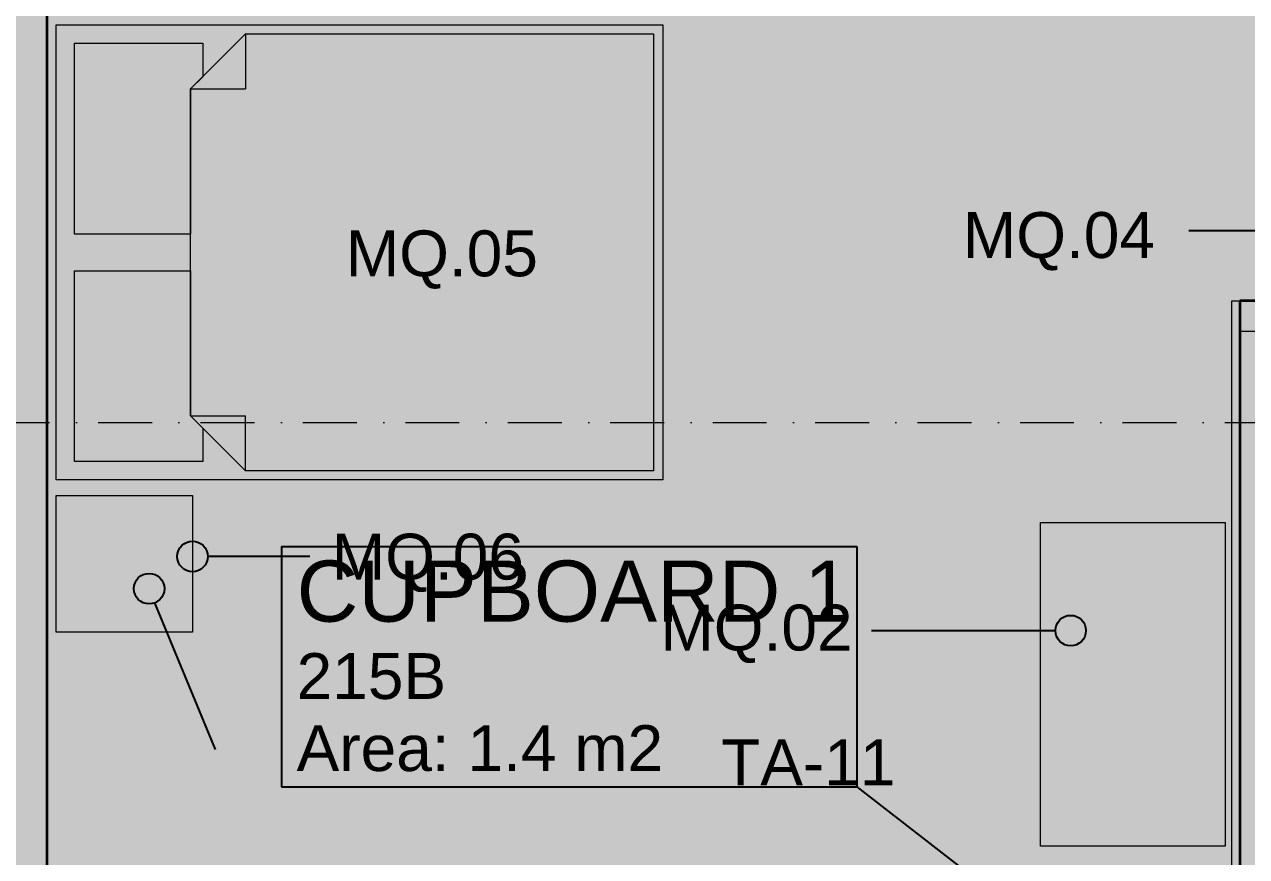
# Model space of a CAD drawing. Header units: millimetres. Extents: x -14278 to 101596, y -22378 to 34603.
# Drawn here: x 88313 to 92312, y 9253 to 11975 of the extents above; entities that cross this region are included whole.
import ezdxf
from ezdxf.enums import TextEntityAlignment as Align

# ---------------------------------------------------------------- set-up
doc = ezdxf.new("R2010")
doc.units = ezdxf.units.MM
doc.header["$MEASUREMENT"] = 0
doc.linetypes.add('Dot & Dashed', pattern=[335.138881, 176.388884, -88.194442, 0, -70.555556])
for name, color, linetype in [('A-Zz_20_10_90-T_TextFFEInternal', 7, 'Continuous'), ('NewA-Ee_25_10-M_WallsInternal', 7, 'Continuous'), ('NewA-Ee_30_40-M_Floors', 7, 'Continuous'), ('NewA-Ee_40_20-M_GeneralFFAndEInternalMovable', 7, 'Continuous'), ('NewA-SL-M_SpacesInternal', 7, 'Continuous'), ('NewA-Ss_30_25-M_CeilingAndSoffitSystems', 7, 'Continuous'), ('NewA-Zz_20_10_90-T_TextFFEInternal', 7, 'Continuous'), ('NewA-Zz_35_40_80-M_GridStructural', 7, 'Continuous'), ('NewA-Zz_50_10_90-P_BoundarySpace', 7, 'Continuous'), ('NewA-Zz_50_90_00-M_GrossInternal', 7, 'Continuous')]:
    doc.layers.add(name, color=color, linetype=linetype)
doc.styles.add('GENERATED_STYLE_1', font='')
doc.styles.get('GENERATED_STYLE_1').set_extended_font_data('Arial')

# ---------------------------------------------------------------- blocks, each defined once
blk = doc.blocks.new('Slab_29_2', base_point=(92290.2, 4673.4))
at = {"layer": 'NewA-Ee_30_40-M_Floors', "linetype": 'Continuous', "lineweight": 13}
blk.add_hatch(color=254, dxfattribs=at).paths.add_polyline_path([(92290.2, 4673.4), (92290.2, 10970.6), (94739.9, 10970.6), (94739.9, 13222.7), (60190.4, 13222.7), (60190.4, 4673.4)])
at = {"layer": 'NewA-Ee_30_40-M_Floors', "color": 6, "linetype": 'Continuous', "lineweight": 13, "flags": 128}
blk.add_lwpolyline([(92290.2, 4673.4), (60190.4, 4673.4), (60190.4, 13222.7), (94739.9, 13222.7), (94739.9, 10970.6), (92290.2, 10970.6)], close=True, dxfattribs=at)
blk = doc.blocks.new('BEDROOM_215_36_2', base_point=(89911.9, 12688))
at = {"layer": 'NewA-SL-M_SpacesInternal', "color": 253, "linetype": 'Continuous', "lineweight": 13}
for p, q in [((88387.2, 13222.7), (88387.2, 9219.3)), ((92290.2, 9219.3), (92290.2, 11070.6)), ((92290.2, 11070.6), (94739.9, 11070.6))]:
    blk.add_line(p, q, dxfattribs=at)
at = {"layer": 'NewA-SL-M_SpacesInternal', "color": 5, "lineweight": 70, "style": 'GENERATED_STYLE_1'}
for tag, height, p in [('ROOM_NAME', 200, (89203.3, 12995.8)), ('ROOM_NUMBER', 150, (89203.3, 12693)), ('adj_text', 150, (89203.3, 12457.2))]:
    blk.add_attdef(tag, text='', height=height, dxfattribs=at).set_placement(p, align=Align.TOP_LEFT)
blk = doc.blocks.new('CUPBOARD 1_215B_56_2', base_point=(90094.9, 9913.4))
at = {"layer": 'NewA-SL-M_SpacesInternal', "linetype": 'Continuous'}
for p, q in [((89153.3, 10267), (89153.3, 9952.7)), ((89153.3, 10267), (91036.5, 10267)), ((91036.5, 10267), (91036.5, 9952.7)), ((89153.3, 9952.7), (89153.3, 9717)), ((91036.5, 9952.7), (91036.5, 9717)), ((89153.3, 9717), (89153.3, 9481.3)), ((91036.5, 9717), (91036.5, 9481.3)), ((89153.3, 9481.3), (91036.5, 9481.3))]:
    blk.add_line(p, q, dxfattribs=at)
at = {"layer": 'NewA-SL-M_SpacesInternal', "color": 253, "linetype": 'Continuous', "lineweight": 13}
for p, q in [((91562.7, 9094.3), (91562.7, 7203.9)), ((92290.2, 9094.3), (91562.7, 9094.3)), ((92290.2, 7203.9), (92290.2, 9094.3)), ((91562.7, 7203.9), (92290.2, 7203.9))]:
    blk.add_line(p, q, dxfattribs=at)
at = {"layer": 'NewA-SL-M_SpacesInternal', "color": 5, "lineweight": 70, "style": 'GENERATED_STYLE_1'}
for tag, height, p in [('ROOM_NAME', 200, (89203.3, 10221.3)), ('ROOM_NUMBER', 150, (89203.3, 9918.4)), ('adj_text', 150, (89203.3, 9682.7))]:
    blk.add_attdef(tag, text='', height=height, dxfattribs=at).set_placement(p, align=Align.TOP_LEFT)
blk = doc.blocks.new('Slab_45_2', base_point=(88387.2, 13222.7))
at = {"layer": 'NewA-Ss_30_25-M_CeilingAndSoffitSystems', "linetype": 'Continuous', "lineweight": 0}
blk.add_hatch(color=255, dxfattribs=at).paths.add_polyline_path([(88387.2, 13222.7), (88387.2, 9219.3), (90159.8, 9219.3), (90159.8, 6268.3), (91437.7, 6268.3), (91437.7, 9219.3), (92263.8, 9219.3), (92263.8, 11070.6), (94739.9, 11070.6), (94739.9, 13222.7)])
at = {"layer": 'NewA-Ss_30_25-M_CeilingAndSoffitSystems', "color": 6, "linetype": 'Continuous', "lineweight": 13, "flags": 128}
blk.add_lwpolyline([(88387.2, 13222.7), (88387.2, 9219.3), (90159.8, 9219.3), (90159.8, 6268.3), (91437.7, 6268.3), (91437.7, 9219.3), (92263.8, 9219.3), (92263.8, 11070.6), (94739.9, 11070.6), (94739.9, 13222.7)], close=True, dxfattribs=at)
blk = doc.blocks.new('Wall_87_2', base_point=(88237.2, 13222.7))
at = {"layer": 'NewA-Ee_25_10-M_WallsInternal', "color": 92, "linetype": 'Continuous', "lineweight": 35, "flags": 128}
for points in [[(88237.2, 13222.7), (88237.2, 9219.3)], [(88387.2, 13222.7), (88237.2, 13222.7)], [(88387.2, 9219.3), (88387.2, 13222.7)]]:
    blk.add_lwpolyline(points, dxfattribs=at)
blk = doc.blocks.new('Wall_121_2', base_point=(92290.2, 4673))
at = {"layer": 'NewA-Ee_25_10-M_WallsInternal', "color": 92, "linetype": 'Continuous', "lineweight": 35}
for p, q in [((92290.2, 5878.1), (92390.2, 5878.1)), ((92290.2, 4868.1), (92390.2, 4868.1))]:
    blk.add_line(p, q, dxfattribs=at)
at = {"layer": 'NewA-Ee_25_10-M_WallsInternal', "linetype": 'Continuous'}
for p, q in [((92290.2, 5878.1), (92290.2, 4868.1)), ((92390.2, 4868.1), (92390.2, 5878.1))]:
    blk.add_line(p, q, dxfattribs=at)
at = {"layer": 'NewA-Ee_25_10-M_WallsInternal', "color": 92, "linetype": 'Continuous', "lineweight": 35, "flags": 128}
for points in [[(92290.2, 11070.6), (92290.2, 9219.3)], [(92390.2, 9219.3), (92390.2, 10970.6)], [(92290.2, 9094.3), (92290.2, 7203.9)], [(92390.2, 7203.9), (92390.2, 9094.3)], [(92290.2, 7078.9), (92290.2, 6268.3)], [(92390.2, 5878.1), (92390.2, 7078.9)], [(92290.2, 6118.3), (92290.2, 5878.1)], [(92290.2, 4868.1), (92290.2, 4823.3)], [(92390.2, 4823.3), (92390.2, 4868.1)]]:
    blk.add_lwpolyline(points, dxfattribs=at)
blk = doc.blocks.new('Wall_122_2', base_point=(92290.2, 11070.6))
at = {"layer": 'NewA-Ee_25_10-M_WallsInternal', "color": 92, "linetype": 'Continuous', "lineweight": 35, "flags": 128}
for points in [[(94739.9, 11070.6), (92290.2, 11070.6)], [(92390.2, 10970.6), (94739.9, 10970.6)]]:
    blk.add_lwpolyline(points, dxfattribs=at)
blk = doc.blocks.new('Standard grid marker_2')
at = {"layer": 'NewA-Zz_35_40_80-M_GridStructural', "color": 6, "linetype": 'Dot & Dashed', "lineweight": 13}
blk.add_line((1000, 0), (40175.6, 0), dxfattribs=at)
at = {"layer": 'NewA-Zz_35_40_80-M_GridStructural', "style": 'GENERATED_STYLE_1'}
blk.add_attdef('AC_MarkerText_1', text='', height=250, dxfattribs=at).set_placement((41425.6, 14.3), align=Align.MIDDLE_CENTER)
blk = doc.blocks.new('Bed Double 19')
at = {"layer": 'NewA-Ee_40_20-M_GeneralFFAndEInternalMovable', "color": 1, "linetype": 'Continuous', "lineweight": 18}
for p, q in [((1489.1, 1985.4), (0, 1985.4)), ((0, 1985.4), (0, 0)), ((1489.1, 0), (1489.1, 1985.4)), ((684.5, 1925.4), (60, 1925.4)), ((60, 1925.4), (60, 1505.4)), ((684.5, 1545.4), (684.5, 1925.4)), ((1429.1, 1925.4), (804.5, 1925.4)), ((804.5, 1925.4), (804.5, 1545.4)), ((1429.1, 1505.4), (1429.1, 1925.4)), ((210, 1545.4), (30, 1365.4)), ((170, 1505.4), (210, 1545.4)), ((210, 1545.4), (684.5, 1545.4)), ((744.5, 1545.4), (210, 1545.4)), ((210, 1545.4), (210, 1365.4)), ((1279.1, 1545.4), (744.5, 1545.4)), ((804.5, 1545.4), (1279.1, 1545.4)), ((1279.1, 1545.4), (1319.1, 1505.4)), ((1459.1, 1365.4), (1279.1, 1545.4)), ((1279.1, 1545.4), (1279.1, 1365.4)), ((60, 1505.4), (170, 1505.4)), ((1319.1, 1505.4), (1429.1, 1505.4)), ((30, 1365.4), (30, 30)), ((30, 1365.4), (210, 1365.4)), ((1459.1, 1365.4), (1279.1, 1365.4)), ((1459.1, 30), (1459.1, 1365.4)), ((0, 0), (1489.1, 0)), ((30, 30), (744.5, 30)), ((744.5, 30), (1459.1, 30))]:
    blk.add_line(p, q, dxfattribs=at)
blk = doc.blocks.new('Rectangular Table 01 19_3')
at = {"layer": 'NewA-Ee_40_20-M_GeneralFFAndEInternalMovable', "color": 1, "linetype": 'Continuous', "lineweight": 18}
for p, q in [((446.6, 446.6), (0, 446.6)), ((0, 446.6), (0, 0)), ((446.6, 0), (446.6, 446.6)), ((0, 0), (446.6, 0))]:
    blk.add_line(p, q, dxfattribs=at)
blk = doc.blocks.new('Wardrobe 19')
at = {"layer": 'NewA-Ee_40_20-M_GeneralFFAndEInternalMovable', "color": 1, "linetype": 'Continuous', "lineweight": 18}
for p, q in [((1059.4, 604.8), (0, 604.8)), ((0, 604.8), (0, 0)), ((1059.4, 0), (1059.4, 604.8)), ((0, 0), (1059.4, 0))]:
    blk.add_line(p, q, dxfattribs=at)
blk = doc.blocks.new('Line_91_2', base_point=(91085.3, 9992))
at = {"layer": 'NewA-Zz_20_10_90-T_TextFFEInternal', "linetype": 'Continuous'}
blk.add_hatch(color=256, dxfattribs=at).paths.add_polyline_path([(91786.7, 9992), (91782.9, 10011.2), (91772.1, 10027.4), (91755.9, 10038.2), (91736.7, 10042), (91717.6, 10038.2), (91701.4, 10027.4), (91690.6, 10011.2), (91686.7, 9992), (91690.6, 9972.9), (91701.4, 9956.7), (91717.6, 9945.8), (91736.7, 9942), (91755.9, 9945.8), (91772.1, 9956.7), (91782.9, 9972.9)])
blk.add_line((91085.3, 9992), (91686.7, 9992), dxfattribs=at)
blk.add_circle((91736.7, 9992), 50, dxfattribs=at)
blk = doc.blocks.new('Line_92_2', base_point=(92123.2, 11301.3))
at = {"layer": 'NewA-Zz_20_10_90-T_TextFFEInternal', "linetype": 'Continuous'}
blk.add_hatch(color=256, dxfattribs=at).paths.add_polyline_path([(92726.4, 11301.3), (92722.6, 11320.4), (92711.7, 11336.6), (92695.5, 11347.5), (92676.4, 11351.3), (92657.3, 11347.5), (92641, 11336.6), (92630.2, 11320.4), (92626.4, 11301.3), (92630.2, 11282.1), (92641, 11265.9), (92657.3, 11255.1), (92676.4, 11251.3), (92695.5, 11255.1), (92711.7, 11265.9), (92722.6, 11282.1)])
blk.add_line((92123.2, 11301.3), (92626.4, 11301.3), dxfattribs=at)
blk.add_circle((92676.4, 11301.3), 50, dxfattribs=at)
blk = doc.blocks.new('Line_97_2', base_point=(89246.7, 10234.6))
at = {"layer": 'NewA-Zz_20_10_90-T_TextFFEInternal', "linetype": 'Continuous'}
blk.add_hatch(color=256, dxfattribs=at).paths.add_polyline_path([(88912.6, 10234.6), (88908.8, 10253.7), (88897.9, 10269.9), (88881.7, 10280.8), (88862.6, 10284.6), (88843.5, 10280.8), (88827.2, 10269.9), (88816.4, 10253.7), (88812.6, 10234.6), (88816.4, 10215.4), (88827.2, 10199.2), (88843.5, 10188.4), (88862.6, 10184.6), (88881.7, 10188.4), (88897.9, 10199.2), (88908.8, 10215.4)])
blk.add_line((89246.7, 10234.6), (88912.6, 10234.6), dxfattribs=at)
blk.add_circle((88862.6, 10234.6), 50, dxfattribs=at)
blk = doc.blocks.new('Line_98_2', base_point=(88937.3, 9603.1))
at = {"layer": 'NewA-Zz_20_10_90-T_TextFFEInternal', "linetype": 'Continuous'}
blk.add_hatch(color=256, dxfattribs=at).paths.add_polyline_path([(88770.5, 10129.3), (88766.7, 10148.5), (88755.9, 10164.7), (88739.7, 10175.5), (88720.5, 10179.3), (88701.4, 10175.5), (88685.2, 10164.7), (88674.4, 10148.5), (88670.5, 10129.3), (88674.4, 10110.2), (88685.2, 10094), (88701.4, 10083.1), (88720.5, 10079.3), (88739.7, 10083.1), (88755.9, 10094), (88766.7, 10110.2)])
blk.add_line((88937.3, 9603.1), (88739.6, 10083.1), dxfattribs=at)
blk.add_circle((88720.5, 10129.3), 50, dxfattribs=at)
blk = doc.blocks.new('Line_185_2', base_point=(91036.5, 9481.3))
at = {"layer": 'NewA-Zz_50_10_90-P_BoundarySpace', "linetype": 'Continuous'}
blk.add_hatch(color=256, dxfattribs=at).paths.add_polyline_path([(91834.8, 8902), (91831, 8921.2), (91820.2, 8937.4), (91803.9, 8948.2), (91784.8, 8952), (91765.7, 8948.2), (91749.5, 8937.4), (91738.6, 8921.2), (91734.8, 8902), (91738.6, 8882.9), (91749.5, 8866.7), (91765.7, 8855.9), (91784.8, 8852), (91803.9, 8855.9), (91820.2, 8866.7), (91831, 8882.9)])
blk.add_line((91036.5, 9481.3), (91745.3, 8932.7), dxfattribs=at)
blk.add_circle((91784.8, 8902), 50, dxfattribs=at)
blk = doc.blocks.new('Label_174_2', base_point=(89253.7, 11385.4))
at = {"layer": 'A-Zz_20_10_90-T_TextFFEInternal', "insert": (89678.7, 11301.1), "char_height": 150, "attachment_point": 2, "style": 'GENERATED_STYLE_1'}
blk.add_mtext('\\fArial|b0|i0|c0|p34;MQ.05\\fArial|b0|i0|c0|p34;\\fArial|b0|i0|c0|p34;\\fArial|b0|i0|c0|p34;\\fArial|b0|i0|c0|p34;\\fArial|b0|i0|c0|p34;\\fArial|b0|i0|c0|p34;\\fArial|b0|i0|c0|p34;\\fArial|b0|i0|c0|p34;\\fArial|b0|i0|c0|p34;\\fArial|b0|i0|c0|p34;\\fArial|b0|i0|c0|p34;\\fArial|b0|i0|c0|p34;\\fArial|b0|i0|c0|p34;\\fArial|b0|i0|c0|p34;\\fArial|b0|i0|c0|p34;\\fArial|b0|i0|c0|p34;\\fArial|b0|i0|c0|p34;\\fArial|b0|i0|c0|p34;\\fArial|b0|i0|c0|p34;\\fArial|b0|i0|c0|p34;\\fArial|b0|i0|c0|p34;\\fArial|b0|i0|c0|p34;\\fArial|b0|i0|c0|p34;\\fArial|b0|i0|c0|p34;\\fArial|b0|i0|c0|p34;\\fArial|b0|i0|c0|p34;\\fArial|b0|i0|c0|p34;\\fArial|b0|i0|c0|p34;\\fArial|b0|i0|c0|p34;}', dxfattribs=at)
blk = doc.blocks.new('Label_187_2', base_point=(90283.4, 10161.2))
at = {"layer": 'A-Zz_20_10_90-T_TextFFEInternal', "insert": (90708.4, 10076.9), "char_height": 150, "attachment_point": 2, "style": 'GENERATED_STYLE_1'}
blk.add_mtext('\\fArial|b0|i0|c0|p34;MQ.02\\fArial|b0|i0|c0|p34;\\fArial|b0|i0|c0|p34;\\fArial|b0|i0|c0|p34;\\fArial|b0|i0|c0|p34;\\fArial|b0|i0|c0|p34;\\fArial|b0|i0|c0|p34;\\fArial|b0|i0|c0|p34;\\fArial|b0|i0|c0|p34;\\fArial|b0|i0|c0|p34;\\fArial|b0|i0|c0|p34;\\fArial|b0|i0|c0|p34;\\fArial|b0|i0|c0|p34;\\fArial|b0|i0|c0|p34;\\fArial|b0|i0|c0|p34;\\fArial|b0|i0|c0|p34;\\fArial|b0|i0|c0|p34;\\fArial|b0|i0|c0|p34;\\fArial|b0|i0|c0|p34;\\fArial|b0|i0|c0|p34;\\fArial|b0|i0|c0|p34;\\fArial|b0|i0|c0|p34;\\fArial|b0|i0|c0|p34;\\fArial|b0|i0|c0|p34;\\fArial|b0|i0|c0|p34;\\fArial|b0|i0|c0|p34;\\fArial|b0|i0|c0|p34;\\fArial|b0|i0|c0|p34;\\fArial|b0|i0|c0|p34;\\fArial|b0|i0|c0|p34;}', dxfattribs=at)
blk = doc.blocks.new('Label_188_2', base_point=(91273.18794, 11445.34513))
at = {"layer": 'A-Zz_20_10_90-T_TextFFEInternal', "insert": (91698.18794, 11361.05942), "char_height": 150, "attachment_point": 2, "style": 'GENERATED_STYLE_1'}
blk.add_mtext('\\fArial|b0|i0|c0|p34;MQ.04\\fArial|b0|i0|c0|p34;\\fArial|b0|i0|c0|p34;\\fArial|b0|i0|c0|p34;\\fArial|b0|i0|c0|p34;\\fArial|b0|i0|c0|p34;\\fArial|b0|i0|c0|p34;\\fArial|b0|i0|c0|p34;\\fArial|b0|i0|c0|p34;\\fArial|b0|i0|c0|p34;\\fArial|b0|i0|c0|p34;\\fArial|b0|i0|c0|p34;\\fArial|b0|i0|c0|p34;\\fArial|b0|i0|c0|p34;\\fArial|b0|i0|c0|p34;\\fArial|b0|i0|c0|p34;\\fArial|b0|i0|c0|p34;\\fArial|b0|i0|c0|p34;\\fArial|b0|i0|c0|p34;\\fArial|b0|i0|c0|p34;\\fArial|b0|i0|c0|p34;\\fArial|b0|i0|c0|p34;\\fArial|b0|i0|c0|p34;\\fArial|b0|i0|c0|p34;\\fArial|b0|i0|c0|p34;\\fArial|b0|i0|c0|p34;\\fArial|b0|i0|c0|p34;\\fArial|b0|i0|c0|p34;\\fArial|b0|i0|c0|p34;\\fArial|b0|i0|c0|p34;}', dxfattribs=at)
blk = doc.blocks.new('Label_197_2', base_point=(89207.9, 10393.3))
at = {"layer": 'A-Zz_20_10_90-T_TextFFEInternal', "insert": (89632.9, 10309.1), "char_height": 150, "attachment_point": 2, "style": 'GENERATED_STYLE_1'}
blk.add_mtext('\\fArial|b0|i0|c0|p34;MQ.06\\fArial|b0|i0|c0|p34;\\fArial|b0|i0|c0|p34;\\fArial|b0|i0|c0|p34;\\fArial|b0|i0|c0|p34;\\fArial|b0|i0|c0|p34;\\fArial|b0|i0|c0|p34;\\fArial|b0|i0|c0|p34;\\fArial|b0|i0|c0|p34;\\fArial|b0|i0|c0|p34;\\fArial|b0|i0|c0|p34;\\fArial|b0|i0|c0|p34;\\fArial|b0|i0|c0|p34;\\fArial|b0|i0|c0|p34;\\fArial|b0|i0|c0|p34;\\fArial|b0|i0|c0|p34;\\fArial|b0|i0|c0|p34;\\fArial|b0|i0|c0|p34;\\fArial|b0|i0|c0|p34;\\fArial|b0|i0|c0|p34;\\fArial|b0|i0|c0|p34;\\fArial|b0|i0|c0|p34;\\fArial|b0|i0|c0|p34;\\fArial|b0|i0|c0|p34;\\fArial|b0|i0|c0|p34;\\fArial|b0|i0|c0|p34;\\fArial|b0|i0|c0|p34;\\fArial|b0|i0|c0|p34;\\fArial|b0|i0|c0|p34;\\fArial|b0|i0|c0|p34;}', dxfattribs=at)
blk = doc.blocks.new('Label_246_2', base_point=(90453, 9720.2))
at = {"layer": 'A-Zz_20_10_90-T_TextFFEInternal', "insert": (90878, 9635.9), "char_height": 150, "attachment_point": 2, "style": 'GENERATED_STYLE_1'}
blk.add_mtext('\\fArial|b0|i0|c0|p34;TA-11\\fArial|b0|i0|c0|p34;\\fArial|b0|i0|c0|p34;\\fArial|b0|i0|c0|p34;\\fArial|b0|i0|c0|p34;\\fArial|b0|i0|c0|p34;\\fArial|b0|i0|c0|p34;\\fArial|b0|i0|c0|p34;\\fArial|b0|i0|c0|p34;\\fArial|b0|i0|c0|p34;\\fArial|b0|i0|c0|p34;\\fArial|b0|i0|c0|p34;\\fArial|b0|i0|c0|p34;\\fArial|b0|i0|c0|p34;\\fArial|b0|i0|c0|p34;\\fArial|b0|i0|c0|p34;\\fArial|b0|i0|c0|p34;\\fArial|b0|i0|c0|p34;\\fArial|b0|i0|c0|p34;\\fArial|b0|i0|c0|p34;\\fArial|b0|i0|c0|p34;\\fArial|b0|i0|c0|p34;\\fArial|b0|i0|c0|p34;\\fArial|b0|i0|c0|p34;\\fArial|b0|i0|c0|p34;\\fArial|b0|i0|c0|p34;\\fArial|b0|i0|c0|p34;\\fArial|b0|i0|c0|p34;\\fArial|b0|i0|c0|p34;\\fArial|b0|i0|c0|p34;}', dxfattribs=at)

msp = doc.modelspace()

# ---------------------------------------------------------------- hatches: boundary and pattern name
at = {"layer": 'NewA-Zz_50_90_00-M_GrossInternal', "linetype": 'Continuous', "lineweight": 140}
msp.add_hatch(color=1, dxfattribs=at).paths.add_polyline_path([(60190.4, 13222.7), (94739.9, 13222.7), (94739.9, 4823.3), (65539.9, 4823.3), (65539.9, 273.3), (62090.4, 273.3), (62090.4, 4823.3), (60190.4, 4823.3)])

# ---------------------------------------------------------------- block references
at = {"layer": 'A-Zz_20_10_90-T_TextFFEInternal', "color": 6, "linetype": 'Continuous', "lineweight": 13}
for name, p in [('Label_188_2', (91273.2, 11445.3)), ('Label_174_2', (89253.7, 11385.4)), ('Label_197_2', (89207.9, 10393.3)), ('Label_187_2', (90283.4, 10161.2)), ('Label_246_2', (90453, 9720.2))]:
    msp.add_blockref(name, p, dxfattribs=at)
at = {"layer": 'NewA-Ee_25_10-M_WallsInternal', "color": 92, "lineweight": 35}
for name, p in [('Wall_87_2', (88237.2, 13222.7)), ('Wall_121_2', (92290.2, 4673)), ('Wall_122_2', (92290.2, 11070.6))]:
    msp.add_blockref(name, p, dxfattribs=at)
at = {"layer": 'NewA-Ee_30_40-M_Floors', "color": 6, "linetype": 'Continuous', "lineweight": 13}
msp.add_blockref('Slab_29_2', (92290.2, 4673.4), dxfattribs=at)
at = {"layer": 'NewA-Ee_40_20-M_GeneralFFAndEInternalMovable', "color": 6, "linetype": 'Continuous', "lineweight": 13, "xscale": -1, "zscale": 1000}
for name, p, rotation in [('Bed Double 19', (90401.4, 11973.9), 90), ('Wardrobe 19', (91637.8, 9286.6), 270)]:
    msp.add_blockref(name, p, dxfattribs=dict(at, rotation=rotation))
msp.add_blockref('Rectangular Table 01 19_3', (88862.6, 9987.4), dxfattribs=at)
at = {"layer": 'NewA-SL-M_SpacesInternal', "linetype": 'Continuous'}
msp.add_blockref('BEDROOM_215_36_2', (89911.9, 12688), dxfattribs=at)
msp.add_blockref('CUPBOARD 1_215B_56_2', (90094.9, 9913.4), dxfattribs=at).add_auto_attribs({'ROOM_NAME': 'CUPBOARD 1', 'ROOM_NUMBER': '215B', 'adj_text': 'Area: 1.4 m2'})
at = {"layer": 'NewA-Ss_30_25-M_CeilingAndSoffitSystems', "color": 6, "linetype": 'Continuous', "lineweight": 13}
msp.add_blockref('Slab_45_2', (88387.2, 13222.7), dxfattribs=at)
at = {"layer": 'NewA-Zz_20_10_90-T_TextFFEInternal', "linetype": 'Continuous'}
for name, p in [('Line_92_2', (92123.2, 11301.3)), ('Line_97_2', (89246.7, 10234.6)), ('Line_98_2', (88937.3, 9603.1)), ('Line_91_2', (91085.3, 9992))]:
    msp.add_blockref(name, p, dxfattribs=at)
at = {"layer": 'NewA-Zz_35_40_80-M_GridStructural', "color": 1, "linetype": 'Continuous', "lineweight": 18, "zscale": 1000}
msp.add_blockref('Standard grid marker_2', (58387.9, 10673), dxfattribs=at)
at = {"layer": 'NewA-Zz_50_10_90-P_BoundarySpace', "linetype": 'Continuous'}
msp.add_blockref('Line_185_2', (91036.5, 9481.3), dxfattribs=at)

doc.saveas('drawing.dxf')
